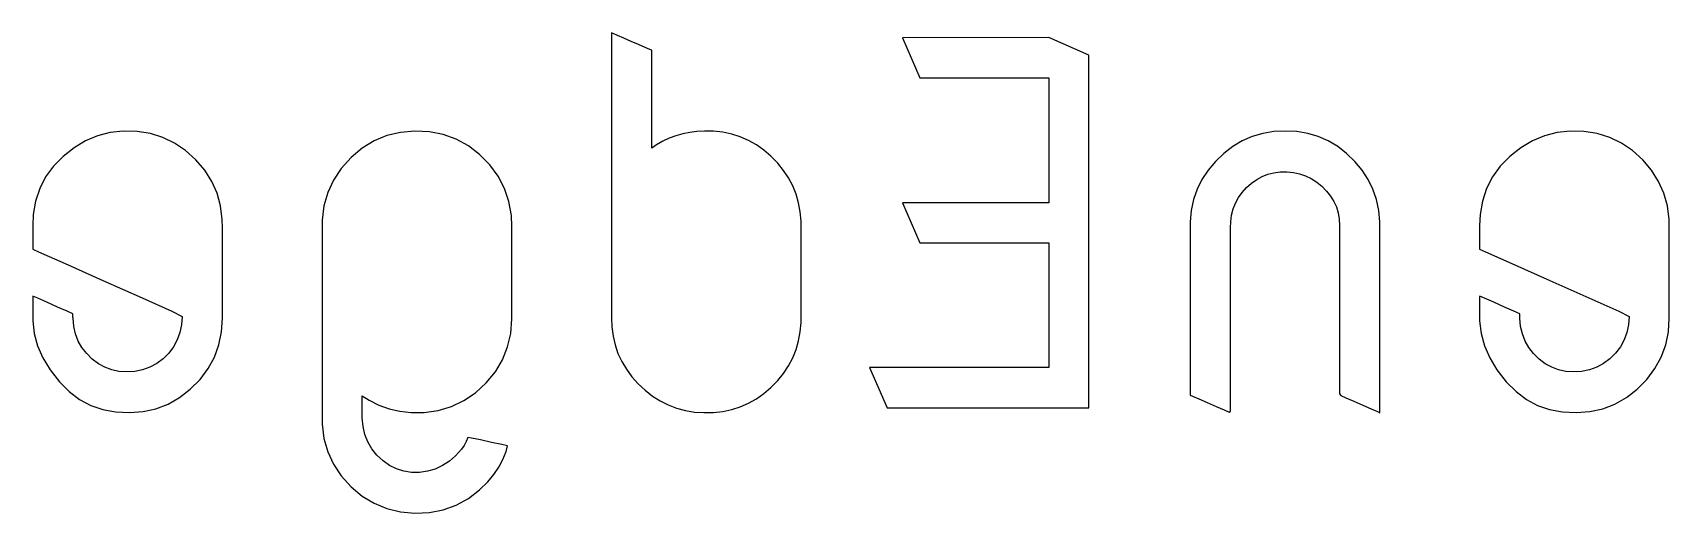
# Model space of a CAD drawing. Header units: metres. Extents: x 230 to 496, y 1559 to 1884.
# Drawn here: x 318.34 to 358.84, y 1701.83 to 1713.73 of the extents above; entities that cross this region are included whole.
import ezdxf

# ---------------------------------------------------------------- set-up
doc = ezdxf.new("R2010")
doc.units = ezdxf.units.M

msp = doc.modelspace()

# ---------------------------------------------------------------- linework, layer by layer
at = {"layer": 'GROUP1'}
for p, q in [((332.663, 1713.727, 0), (332.663, 1713.43, 0)), ((332.705, 1713.709, 0), (332.663, 1713.727, 0)), ((332.816, 1713.661, 0), (332.705, 1713.709, 0)), ((332.973, 1713.592, 0), (332.816, 1713.661, 0)), ((333.153, 1713.513, 0), (332.973, 1713.592, 0)), ((343.485, 1713.609, 0), (339.862, 1713.603, 0)), ((339.862, 1713.603, 0), (340.297, 1712.607, 0)), ((344.481, 1713.173, 0), (343.485, 1713.609, 0)), ((332.663, 1713.43, 0), (332.663, 1712.645, 0)), ((333.335, 1713.434, 0), (333.153, 1713.513, 0)), ((333.494, 1713.364, 0), (333.335, 1713.434, 0)), ((333.61, 1713.313, 0), (333.494, 1713.364, 0)), ((333.659, 1713.292, 0), (333.61, 1713.313, 0)), ((333.66, 1713.207, 0), (333.659, 1713.292, 0)), ((333.66, 1712.951, 0), (333.66, 1713.207, 0)), ((333.66, 1712.577, 0), (333.66, 1712.951, 0)), ((344.481, 1704.442, 0), (344.481, 1713.173, 0)), ((332.663, 1712.645, 0), (332.663, 1711.533, 0)), ((333.66, 1712.141, 0), (333.66, 1712.577, 0)), ((340.297, 1712.607, 0), (343.485, 1712.607, 0)), ((343.485, 1712.607, 0), (343.485, 1709.518, 0)), ((333.66, 1711.698, 0), (333.66, 1712.141, 0)), ((333.66, 1711.302, 0), (333.66, 1711.698, 0)), ((319.946, 1711.172, 0), (319.648, 1711.046, 0)), ((320.258, 1711.254, 0), (319.946, 1711.172, 0)), ((320.583, 1711.291, 0), (320.258, 1711.254, 0)), ((320.924, 1711.283, 0), (320.583, 1711.291, 0)), ((321.252, 1711.231, 0), (320.924, 1711.283, 0)), ((321.561, 1711.135, 0), (321.252, 1711.231, 0)), ((327.107, 1711.178, 0), (326.791, 1711.046, 0)), ((327.442, 1711.26, 0), (327.107, 1711.178, 0)), ((327.798, 1711.293, 0), (327.442, 1711.26, 0)), ((328.16, 1711.276, 0), (327.798, 1711.293, 0)), ((328.501, 1711.209, 0), (328.16, 1711.276, 0)), ((328.822, 1711.093, 0), (328.501, 1711.209, 0)), ((332.663, 1711.533, 0), (332.663, 1710.253, 0)), ((333.66, 1711.008, 0), (333.66, 1711.302, 0)), ((334.257, 1711.174, 0), (334.093, 1711.112, 0)), ((334.426, 1711.223, 0), (334.257, 1711.174, 0)), ((334.6, 1711.259, 0), (334.426, 1711.223, 0)), ((334.78, 1711.283, 0), (334.6, 1711.259, 0)), ((334.965, 1711.293, 0), (334.78, 1711.283, 0)), ((335.189, 1711.288, 0), (334.965, 1711.293, 0)), ((335.418, 1711.262, 0), (335.189, 1711.288, 0)), ((335.639, 1711.215, 0), (335.418, 1711.262, 0)), ((335.851, 1711.148, 0), (335.639, 1711.215, 0)), ((348.522, 1711.154, 0), (348.274, 1711.046, 0)), ((348.781, 1711.231, 0), (348.522, 1711.154, 0)), ((349.054, 1711.278, 0), (348.781, 1711.231, 0)), ((349.339, 1711.293, 0), (349.054, 1711.278, 0)), ((349.624, 1711.278, 0), (349.339, 1711.293, 0)), ((349.897, 1711.231, 0), (349.624, 1711.278, 0)), ((350.156, 1711.154, 0), (349.897, 1711.231, 0)), ((350.402, 1711.046, 0), (350.156, 1711.154, 0)), ((355.752, 1711.172, 0), (355.453, 1711.046, 0)), ((356.064, 1711.254, 0), (355.752, 1711.172, 0)), ((356.389, 1711.291, 0), (356.064, 1711.254, 0)), ((356.729, 1711.283, 0), (356.389, 1711.291, 0)), ((357.057, 1711.231, 0), (356.729, 1711.283, 0)), ((357.367, 1711.135, 0), (357.057, 1711.231, 0)), ((319.363, 1710.876, 0), (319.091, 1710.662, 0)), ((319.648, 1711.046, 0), (319.363, 1710.876, 0)), ((321.852, 1710.995, 0), (321.561, 1711.135, 0)), ((322.124, 1710.81, 0), (321.852, 1710.995, 0)), ((322.378, 1710.581, 0), (322.124, 1710.81, 0)), ((326.496, 1710.866, 0), (326.221, 1710.635, 0)), ((326.791, 1711.046, 0), (326.496, 1710.866, 0)), ((329.122, 1710.928, 0), (328.822, 1711.093, 0)), ((329.401, 1710.713, 0), (329.122, 1710.928, 0)), ((333.66, 1710.872, 0), (333.66, 1711.008, 0)), ((333.781, 1710.95, 0), (333.66, 1710.872, 0)), ((333.934, 1711.038, 0), (333.781, 1710.95, 0)), ((334.093, 1711.112, 0), (333.934, 1711.038, 0)), ((336.054, 1711.059, 0), (335.851, 1711.148, 0)), ((336.249, 1710.95, 0), (336.054, 1711.059, 0)), ((336.434, 1710.82, 0), (336.249, 1710.95, 0)), ((336.611, 1710.668, 0), (336.434, 1710.82, 0)), ((348.039, 1710.908, 0), (347.817, 1710.738, 0)), ((348.274, 1711.046, 0), (348.039, 1710.908, 0)), ((350.636, 1710.908, 0), (350.402, 1711.046, 0)), ((350.856, 1710.738, 0), (350.636, 1710.908, 0)), ((355.168, 1710.876, 0), (354.897, 1710.662, 0)), ((355.453, 1711.046, 0), (355.168, 1710.876, 0)), ((357.658, 1710.995, 0), (357.367, 1711.135, 0)), ((357.93, 1710.81, 0), (357.658, 1710.995, 0)), ((358.184, 1710.581, 0), (357.93, 1710.81, 0)), ((318.852, 1710.42, 0), (318.661, 1710.157, 0)), ((319.091, 1710.662, 0), (318.852, 1710.42, 0)), ((322.598, 1710.322, 0), (322.378, 1710.581, 0)), ((325.978, 1710.367, 0), (325.785, 1710.077, 0)), ((326.221, 1710.635, 0), (325.978, 1710.367, 0)), ((329.655, 1710.454, 0), (329.401, 1710.713, 0)), ((329.862, 1710.171, 0), (329.655, 1710.454, 0)), ((336.777, 1710.498, 0), (336.611, 1710.668, 0)), ((336.922, 1710.319, 0), (336.777, 1710.498, 0)), ((347.609, 1710.539, 0), (347.428, 1710.322, 0)), ((347.817, 1710.738, 0), (347.609, 1710.539, 0)), ((351.063, 1710.539, 0), (350.856, 1710.738, 0)), ((351.242, 1710.322, 0), (351.063, 1710.539, 0)), ((354.658, 1710.42, 0), (354.467, 1710.157, 0)), ((354.897, 1710.662, 0), (354.658, 1710.42, 0)), ((358.403, 1710.322, 0), (358.184, 1710.581, 0)), ((318.661, 1710.157, 0), (318.514, 1709.87, 0)), ((322.773, 1710.045, 0), (322.598, 1710.322, 0)), ((322.903, 1709.75, 0), (322.773, 1710.045, 0)), ((325.785, 1710.077, 0), (325.642, 1709.767, 0)), ((330.019, 1709.867, 0), (329.862, 1710.171, 0)), ((332.663, 1710.253, 0), (332.663, 1708.965, 0)), ((337.047, 1710.131, 0), (336.922, 1710.319, 0)), ((337.15, 1709.934, 0), (337.047, 1710.131, 0)), ((347.277, 1710.093, 0), (347.158, 1709.851, 0)), ((347.428, 1710.322, 0), (347.277, 1710.093, 0)), ((348.38, 1709.891, 0), (348.503, 1710, 0)), ((348.503, 1710, 0), (348.632, 1710.092, 0)), ((348.632, 1710.092, 0), (348.768, 1710.165, 0)), ((348.768, 1710.165, 0), (348.91, 1710.221, 0)), ((348.91, 1710.221, 0), (349.058, 1710.26, 0)), ((349.058, 1710.26, 0), (349.214, 1710.28, 0)), ((349.214, 1710.28, 0), (349.376, 1710.283, 0)), ((349.376, 1710.283, 0), (349.539, 1710.268, 0)), ((349.539, 1710.268, 0), (349.694, 1710.235, 0)), ((349.694, 1710.235, 0), (349.842, 1710.184, 0)), ((349.842, 1710.184, 0), (349.983, 1710.115, 0)), ((349.983, 1710.115, 0), (350.117, 1710.029, 0)), ((350.117, 1710.029, 0), (350.245, 1709.924, 0)), ((351.391, 1710.093, 0), (351.242, 1710.322, 0)), ((351.509, 1709.851, 0), (351.391, 1710.093, 0)), ((354.467, 1710.157, 0), (354.32, 1709.87, 0)), ((358.579, 1710.045, 0), (358.403, 1710.322, 0)), ((358.709, 1709.75, 0), (358.579, 1710.045, 0)), ((318.412, 1709.56, 0), (318.355, 1709.227, 0)), ((318.514, 1709.87, 0), (318.412, 1709.56, 0)), ((322.99, 1709.437, 0), (322.903, 1709.75, 0)), ((325.642, 1709.767, 0), (325.548, 1709.437, 0)), ((330.127, 1709.544, 0), (330.019, 1709.867, 0)), ((330.186, 1709.199, 0), (330.127, 1709.544, 0)), ((337.233, 1709.728, 0), (337.15, 1709.934, 0)), ((337.295, 1709.514, 0), (337.233, 1709.728, 0)), ((347.07, 1709.596, 0), (347.013, 1709.328, 0)), ((347.158, 1709.851, 0), (347.07, 1709.596, 0)), ((348.108, 1709.509, 0), (348.182, 1709.645, 0)), ((348.182, 1709.645, 0), (348.273, 1709.772, 0)), ((348.273, 1709.772, 0), (348.38, 1709.891, 0)), ((350.245, 1709.924, 0), (350.361, 1709.807, 0)), ((350.361, 1709.807, 0), (350.46, 1709.682, 0)), ((350.46, 1709.682, 0), (350.541, 1709.551, 0)), ((350.541, 1709.551, 0), (350.603, 1709.412, 0)), ((351.596, 1709.596, 0), (351.509, 1709.851, 0)), ((351.653, 1709.328, 0), (351.596, 1709.596, 0)), ((354.218, 1709.56, 0), (354.161, 1709.227, 0)), ((354.32, 1709.87, 0), (354.218, 1709.56, 0)), ((358.796, 1709.437, 0), (358.709, 1709.75, 0)), ((318.355, 1709.227, 0), (318.341, 1708.949, 0)), ((323.032, 1709.105, 0), (322.99, 1709.437, 0)), ((325.548, 1709.437, 0), (325.505, 1709.086, 0)), ((330.197, 1708.928, 0), (330.186, 1709.199, 0)), ((337.336, 1709.291, 0), (337.295, 1709.514, 0)), ((337.356, 1709.06, 0), (337.336, 1709.291, 0)), ((343.485, 1709.518, 0), (339.862, 1709.518, 0)), ((339.862, 1709.518, 0), (340.297, 1708.522, 0)), ((347.013, 1709.328, 0), (346.987, 1709.048, 0)), ((347.988, 1709.046, 0), (348.011, 1709.209, 0)), ((348.011, 1709.209, 0), (348.052, 1709.363, 0)), ((348.052, 1709.363, 0), (348.108, 1709.509, 0)), ((350.603, 1709.412, 0), (350.648, 1709.266, 0)), ((350.648, 1709.266, 0), (350.675, 1709.112, 0)), ((351.678, 1709.048, 0), (351.653, 1709.328, 0)), ((354.161, 1709.227, 0), (354.147, 1708.949, 0)), ((358.837, 1709.105, 0), (358.796, 1709.437, 0)), ((318.341, 1708.949, 0), (318.341, 1708.879, 0)), ((318.341, 1708.879, 0), (318.341, 1708.745, 0)), ((318.341, 1708.745, 0), (318.341, 1708.589, 0)), ((323.036, 1708.887, 0), (323.032, 1709.105, 0)), ((323.036, 1708.513, 0), (323.036, 1708.887, 0)), ((325.505, 1709.086, 0), (325.502, 1708.762, 0)), ((325.502, 1708.762, 0), (325.502, 1707.858, 0)), ((330.197, 1708.593, 0), (330.197, 1708.928, 0)), ((332.663, 1708.965, 0), (332.663, 1707.831, 0)), ((337.358, 1708.922, 0), (337.356, 1709.06, 0)), ((337.358, 1708.733, 0), (337.358, 1708.922, 0)), ((337.358, 1708.414, 0), (337.358, 1708.733, 0)), ((346.987, 1709.048, 0), (346.985, 1708.834, 0)), ((346.985, 1708.834, 0), (346.985, 1708.296, 0)), ((347.982, 1708.899, 0), (347.988, 1709.046, 0)), ((347.982, 1708.453, 0), (347.982, 1708.899, 0)), ((350.675, 1709.112, 0), (350.684, 1708.952, 0)), ((350.684, 1708.952, 0), (350.684, 1708.903, 0)), ((350.684, 1708.903, 0), (350.684, 1708.498, 0)), ((351.68, 1708.822, 0), (351.678, 1709.048, 0)), ((351.68, 1708.228, 0), (351.68, 1708.822, 0)), ((354.147, 1708.949, 0), (354.147, 1708.879, 0)), ((354.147, 1708.879, 0), (354.147, 1708.745, 0)), ((354.147, 1708.745, 0), (354.147, 1708.589, 0)), ((358.842, 1708.887, 0), (358.837, 1709.105, 0)), ((358.842, 1708.513, 0), (358.842, 1708.887, 0)), ((318.341, 1708.589, 0), (318.341, 1708.45, 0)), ((318.341, 1708.45, 0), (318.341, 1708.371, 0)), ((318.341, 1708.371, 0), (318.488, 1708.3, 0)), ((323.036, 1707.943, 0), (323.036, 1708.513, 0)), ((330.197, 1708.011, 0), (330.197, 1708.593, 0)), ((337.358, 1708.017, 0), (337.358, 1708.414, 0)), ((340.297, 1708.522, 0), (343.485, 1708.522, 0)), ((343.485, 1708.522, 0), (343.485, 1705.44, 0)), ((347.982, 1707.633, 0), (347.982, 1708.453, 0)), ((350.684, 1708.498, 0), (350.684, 1707.756, 0)), ((354.147, 1708.589, 0), (354.147, 1708.45, 0)), ((354.147, 1708.45, 0), (354.147, 1708.371, 0)), ((354.147, 1708.371, 0), (354.294, 1708.3, 0)), ((358.842, 1707.943, 0), (358.842, 1708.513, 0)), ((318.488, 1708.3, 0), (319.14, 1708.01, 0)), ((319.14, 1708.01, 0), (320.079, 1707.593, 0)), ((323.036, 1707.336, 0), (323.036, 1707.943, 0)), ((330.197, 1707.368, 0), (330.197, 1708.011, 0)), ((337.358, 1707.594, 0), (337.358, 1708.017, 0)), ((346.985, 1708.296, 0), (346.985, 1707.474, 0)), ((351.68, 1707.321, 0), (351.68, 1708.228, 0)), ((354.294, 1708.3, 0), (354.946, 1708.01, 0)), ((354.946, 1708.01, 0), (355.886, 1707.593, 0)), ((358.842, 1707.336, 0), (358.842, 1707.943, 0)), ((320.079, 1707.593, 0), (321.047, 1707.163, 0)), ((325.502, 1707.858, 0), (325.502, 1706.56, 0)), ((332.663, 1707.831, 0), (332.663, 1707.01, 0)), ((337.358, 1707.197, 0), (337.358, 1707.594, 0)), ((347.982, 1706.626, 0), (347.982, 1707.633, 0)), ((350.684, 1707.756, 0), (350.684, 1706.844, 0)), ((355.886, 1707.593, 0), (356.854, 1707.163, 0)), ((318.346, 1707.206, 0), (318.341, 1707.179, 0)), ((318.341, 1707.179, 0), (318.341, 1707.075, 0)), ((318.465, 1707.153, 0), (318.346, 1707.206, 0)), ((318.692, 1707.053, 0), (318.465, 1707.153, 0)), ((321.047, 1707.163, 0), (321.785, 1706.835, 0)), ((323.036, 1706.855, 0), (323.036, 1707.336, 0)), ((330.197, 1706.855, 0), (330.197, 1707.368, 0)), ((337.358, 1706.878, 0), (337.358, 1707.197, 0)), ((346.985, 1707.474, 0), (346.985, 1706.539, 0)), ((351.68, 1706.289, 0), (351.68, 1707.321, 0)), ((354.152, 1707.206, 0), (354.147, 1707.179, 0)), ((354.147, 1707.179, 0), (354.147, 1707.075, 0)), ((354.271, 1707.153, 0), (354.152, 1707.206, 0)), ((354.498, 1707.053, 0), (354.271, 1707.153, 0)), ((356.854, 1707.163, 0), (357.592, 1706.835, 0)), ((358.842, 1706.855, 0), (358.842, 1707.336, 0)), ((318.341, 1707.075, 0), (318.341, 1706.933, 0)), ((318.341, 1706.933, 0), (318.341, 1706.792, 0)), ((318.341, 1706.792, 0), (318.341, 1706.688, 0)), ((318.958, 1706.935, 0), (318.692, 1707.053, 0)), ((319.193, 1706.831, 0), (318.958, 1706.935, 0)), ((319.337, 1706.763, 0), (319.193, 1706.831, 0)), ((319.337, 1706.725, 0), (319.337, 1706.763, 0)), ((319.337, 1706.685, 0), (319.337, 1706.725, 0)), ((321.785, 1706.835, 0), (322.039, 1706.698, 0)), ((323.036, 1706.659, 0), (323.036, 1706.855, 0)), ((330.197, 1706.639, 0), (330.197, 1706.855, 0)), ((332.663, 1707.01, 0), (332.663, 1706.662, 0)), ((337.358, 1706.689, 0), (337.358, 1706.878, 0)), ((350.684, 1706.844, 0), (350.684, 1705.932, 0)), ((354.147, 1707.075, 0), (354.147, 1706.933, 0)), ((354.147, 1706.933, 0), (354.147, 1706.792, 0)), ((354.147, 1706.792, 0), (354.147, 1706.688, 0)), ((354.764, 1706.935, 0), (354.498, 1707.053, 0)), ((354.998, 1706.831, 0), (354.764, 1706.935, 0)), ((355.143, 1706.763, 0), (354.998, 1706.831, 0)), ((355.143, 1706.725, 0), (355.143, 1706.763, 0)), ((355.143, 1706.685, 0), (355.143, 1706.725, 0)), ((357.592, 1706.835, 0), (357.846, 1706.698, 0)), ((358.842, 1706.659, 0), (358.842, 1706.855, 0)), ((318.341, 1706.688, 0), (318.342, 1706.589, 0)), ((318.342, 1706.589, 0), (318.377, 1706.279, 0)), ((319.338, 1706.655, 0), (319.337, 1706.685, 0)), ((319.357, 1706.455, 0), (319.338, 1706.655, 0)), ((319.401, 1706.267, 0), (319.357, 1706.455, 0)), ((321.983, 1706.3, 0), (321.916, 1706.119, 0)), ((322.023, 1706.493, 0), (321.983, 1706.3, 0)), ((322.039, 1706.698, 0), (322.023, 1706.493, 0)), ((322.947, 1705.996, 0), (323.014, 1706.318, 0)), ((323.014, 1706.318, 0), (323.036, 1706.659, 0)), ((325.502, 1706.56, 0), (325.502, 1705.262, 0)), ((330.17, 1706.282, 0), (330.197, 1706.639, 0)), ((332.663, 1706.662, 0), (332.672, 1706.444, 0)), ((332.672, 1706.444, 0), (332.702, 1706.216, 0)), ((337.295, 1706.096, 0), (337.336, 1706.319, 0)), ((337.336, 1706.319, 0), (337.356, 1706.551, 0)), ((337.356, 1706.551, 0), (337.358, 1706.689, 0)), ((346.985, 1706.539, 0), (346.985, 1705.661, 0)), ((347.982, 1705.618, 0), (347.982, 1706.626, 0)), ((354.147, 1706.688, 0), (354.148, 1706.589, 0)), ((354.148, 1706.589, 0), (354.183, 1706.279, 0)), ((355.144, 1706.655, 0), (355.143, 1706.685, 0)), ((355.163, 1706.455, 0), (355.144, 1706.655, 0)), ((355.206, 1706.267, 0), (355.163, 1706.455, 0)), ((357.789, 1706.3, 0), (357.722, 1706.119, 0)), ((357.83, 1706.493, 0), (357.789, 1706.3, 0)), ((357.846, 1706.698, 0), (357.83, 1706.493, 0)), ((358.753, 1705.997, 0), (358.82, 1706.318, 0)), ((358.82, 1706.318, 0), (358.842, 1706.659, 0)), ((318.377, 1706.279, 0), (318.461, 1705.974, 0)), ((318.461, 1705.974, 0), (318.592, 1705.673, 0)), ((319.468, 1706.092, 0), (319.401, 1706.267, 0)), ((319.56, 1705.931, 0), (319.468, 1706.092, 0)), ((319.676, 1705.782, 0), (319.56, 1705.931, 0)), ((321.825, 1705.951, 0), (321.707, 1705.796, 0)), ((321.916, 1706.119, 0), (321.825, 1705.951, 0)), ((322.836, 1705.693, 0), (322.947, 1705.996, 0)), ((329.967, 1705.629, 0), (330.093, 1705.945, 0)), ((330.093, 1705.945, 0), (330.17, 1706.282, 0)), ((332.702, 1706.216, 0), (332.753, 1705.997, 0)), ((332.753, 1705.997, 0), (332.825, 1705.787, 0)), ((337.233, 1705.882, 0), (337.295, 1706.096, 0)), ((350.684, 1705.932, 0), (350.684, 1705.189, 0)), ((351.68, 1705.319, 0), (351.68, 1706.289, 0)), ((354.183, 1706.279, 0), (354.266, 1705.974, 0)), ((354.266, 1705.974, 0), (354.398, 1705.673, 0)), ((355.274, 1706.092, 0), (355.206, 1706.267, 0)), ((355.366, 1705.931, 0), (355.274, 1706.092, 0)), ((355.482, 1705.782, 0), (355.366, 1705.931, 0)), ((357.631, 1705.951, 0), (357.513, 1705.796, 0)), ((357.722, 1706.119, 0), (357.631, 1705.951, 0)), ((358.642, 1705.693, 0), (358.753, 1705.997, 0)), ((318.592, 1705.673, 0), (318.773, 1705.377, 0)), ((319.816, 1705.645, 0), (319.676, 1705.782, 0)), ((319.969, 1705.53, 0), (319.816, 1705.645, 0)), ((320.129, 1705.442, 0), (319.969, 1705.53, 0)), ((321.412, 1705.536, 0), (321.243, 1705.445, 0)), ((321.567, 1705.654, 0), (321.412, 1705.536, 0)), ((321.707, 1705.796, 0), (321.567, 1705.654, 0)), ((322.681, 1705.409, 0), (322.836, 1705.693, 0)), ((329.791, 1705.333, 0), (329.967, 1705.629, 0)), ((332.825, 1705.787, 0), (332.918, 1705.586, 0)), ((332.918, 1705.586, 0), (333.032, 1705.393, 0)), ((337.047, 1705.479, 0), (337.15, 1705.676, 0)), ((337.15, 1705.676, 0), (337.233, 1705.882, 0)), ((346.985, 1705.661, 0), (346.985, 1705.01, 0)), ((347.982, 1704.798, 0), (347.982, 1705.618, 0)), ((354.398, 1705.673, 0), (354.578, 1705.377, 0)), ((355.622, 1705.645, 0), (355.482, 1705.782, 0)), ((355.774, 1705.53, 0), (355.622, 1705.645, 0)), ((355.934, 1705.442, 0), (355.774, 1705.53, 0)), ((357.217, 1705.536, 0), (357.048, 1705.445, 0)), ((357.372, 1705.654, 0), (357.217, 1705.536, 0)), ((357.513, 1705.796, 0), (357.372, 1705.654, 0)), ((358.487, 1705.409, 0), (358.642, 1705.693, 0)), ((318.773, 1705.377, 0), (319.001, 1705.086, 0)), ((319.001, 1705.086, 0), (319.246, 1704.839, 0)), ((320.297, 1705.378, 0), (320.129, 1705.442, 0)), ((320.473, 1705.341, 0), (320.297, 1705.378, 0)), ((320.657, 1705.328, 0), (320.473, 1705.341, 0)), ((320.866, 1705.341, 0), (320.657, 1705.328, 0)), ((321.061, 1705.38, 0), (320.866, 1705.341, 0)), ((321.243, 1705.445, 0), (321.061, 1705.38, 0)), ((322.239, 1704.898, 0), (322.481, 1705.143, 0)), ((322.481, 1705.143, 0), (322.681, 1705.409, 0)), ((325.502, 1705.262, 0), (325.502, 1704.358, 0)), ((329.566, 1705.058, 0), (329.791, 1705.333, 0)), ((333.032, 1705.393, 0), (333.167, 1705.209, 0)), ((333.167, 1705.209, 0), (333.324, 1705.034, 0)), ((336.611, 1704.943, 0), (336.777, 1705.113, 0)), ((336.777, 1705.113, 0), (336.922, 1705.292, 0)), ((336.922, 1705.292, 0), (337.047, 1705.479, 0)), ((339.052, 1705.44, 0), (339.488, 1704.442, 0)), ((343.485, 1705.44, 0), (339.052, 1705.44, 0)), ((350.684, 1705.189, 0), (350.684, 1704.785, 0)), ((351.68, 1704.6, 0), (351.68, 1705.319, 0)), ((354.578, 1705.377, 0), (354.807, 1705.086, 0)), ((354.807, 1705.086, 0), (355.051, 1704.839, 0)), ((356.102, 1705.378, 0), (355.934, 1705.442, 0)), ((356.278, 1705.341, 0), (356.102, 1705.378, 0)), ((356.463, 1705.328, 0), (356.278, 1705.341, 0)), ((356.671, 1705.341, 0), (356.463, 1705.328, 0)), ((356.866, 1705.38, 0), (356.671, 1705.341, 0)), ((357.048, 1705.445, 0), (356.866, 1705.38, 0)), ((358.045, 1704.898, 0), (358.287, 1705.143, 0)), ((358.287, 1705.143, 0), (358.487, 1705.409, 0)), ((319.246, 1704.839, 0), (319.499, 1704.648, 0)), ((321.693, 1704.533, 0), (321.975, 1704.693, 0)), ((321.975, 1704.693, 0), (322.239, 1704.898, 0)), ((326.498, 1704.736, 0), (326.668, 1704.63, 0)), ((326.498, 1704.66, 0), (326.498, 1704.736, 0)), ((329.013, 1704.617, 0), (329.3, 1704.813, 0)), ((329.3, 1704.813, 0), (329.566, 1705.058, 0)), ((333.324, 1705.034, 0), (333.497, 1704.872, 0)), ((333.497, 1704.872, 0), (333.679, 1704.73, 0)), ((333.679, 1704.73, 0), (333.87, 1704.609, 0)), ((336.249, 1704.662, 0), (336.434, 1704.792, 0)), ((336.434, 1704.792, 0), (336.611, 1704.943, 0)), ((346.985, 1705.01, 0), (346.985, 1704.755, 0)), ((346.985, 1704.755, 0), (347.046, 1704.728, 0)), ((347.046, 1704.728, 0), (347.201, 1704.66, 0)), ((347.982, 1704.352, 0), (347.982, 1704.798, 0)), ((350.684, 1704.785, 0), (350.712, 1704.742, 0)), ((350.712, 1704.742, 0), (350.84, 1704.687, 0)), ((350.84, 1704.687, 0), (351.035, 1704.601, 0)), ((355.051, 1704.839, 0), (355.305, 1704.648, 0)), ((357.498, 1704.533, 0), (357.781, 1704.693, 0)), ((357.781, 1704.693, 0), (358.045, 1704.898, 0)), ((319.499, 1704.648, 0), (319.775, 1704.5, 0)), ((319.775, 1704.5, 0), (320.073, 1704.396, 0)), ((320.073, 1704.396, 0), (320.392, 1704.336, 0)), ((320.392, 1704.336, 0), (320.733, 1704.319, 0)), ((320.733, 1704.319, 0), (321.072, 1704.346, 0)), ((321.072, 1704.346, 0), (321.391, 1704.417, 0)), ((321.391, 1704.417, 0), (321.693, 1704.533, 0)), ((325.502, 1704.358, 0), (325.505, 1704.034, 0)), ((326.498, 1704.522, 0), (326.498, 1704.66, 0)), ((326.498, 1704.367, 0), (326.498, 1704.522, 0)), ((326.498, 1704.24, 0), (326.498, 1704.367, 0)), ((326.668, 1704.63, 0), (326.908, 1704.507, 0)), ((326.908, 1704.507, 0), (327.161, 1704.415, 0)), ((327.161, 1704.415, 0), (327.426, 1704.354, 0)), ((327.426, 1704.354, 0), (327.705, 1704.323, 0)), ((327.705, 1704.323, 0), (328.029, 1704.324, 0)), ((328.029, 1704.324, 0), (328.378, 1704.372, 0)), ((328.378, 1704.372, 0), (328.706, 1704.47, 0)), ((328.706, 1704.47, 0), (329.013, 1704.617, 0)), ((333.87, 1704.609, 0), (334.069, 1704.509, 0)), ((334.069, 1704.509, 0), (334.277, 1704.431, 0)), ((334.277, 1704.431, 0), (334.493, 1704.372, 0)), ((334.493, 1704.372, 0), (334.718, 1704.335, 0)), ((334.718, 1704.335, 0), (334.952, 1704.319, 0)), ((334.952, 1704.319, 0), (335.189, 1704.324, 0)), ((335.189, 1704.324, 0), (335.418, 1704.35, 0)), ((335.418, 1704.35, 0), (335.639, 1704.396, 0)), ((335.639, 1704.396, 0), (335.851, 1704.464, 0)), ((335.851, 1704.464, 0), (336.054, 1704.552, 0)), ((336.054, 1704.552, 0), (336.249, 1704.662, 0)), ((339.488, 1704.442, 0), (344.481, 1704.442, 0)), ((347.201, 1704.66, 0), (347.409, 1704.569, 0)), ((347.409, 1704.569, 0), (347.631, 1704.472, 0)), ((347.631, 1704.472, 0), (347.826, 1704.387, 0)), ((347.826, 1704.387, 0), (347.954, 1704.331, 0)), ((347.954, 1704.331, 0), (347.982, 1704.352, 0)), ((351.035, 1704.601, 0), (351.257, 1704.504, 0)), ((351.257, 1704.504, 0), (351.465, 1704.413, 0)), ((351.465, 1704.413, 0), (351.62, 1704.345, 0)), ((351.62, 1704.345, 0), (351.68, 1704.318, 0)), ((351.68, 1704.318, 0), (351.68, 1704.6, 0)), ((355.305, 1704.648, 0), (355.581, 1704.5, 0)), ((355.581, 1704.5, 0), (355.878, 1704.396, 0)), ((355.878, 1704.396, 0), (356.198, 1704.336, 0)), ((356.198, 1704.336, 0), (356.539, 1704.319, 0)), ((356.539, 1704.319, 0), (356.877, 1704.346, 0)), ((356.877, 1704.346, 0), (357.197, 1704.417, 0)), ((357.197, 1704.417, 0), (357.498, 1704.533, 0)), ((325.505, 1704.034, 0), (325.548, 1703.683, 0)), ((326.498, 1704.188, 0), (326.498, 1704.24, 0)), ((326.517, 1703.975, 0), (326.498, 1704.188, 0)), ((326.562, 1703.777, 0), (326.517, 1703.975, 0)), ((325.548, 1703.683, 0), (325.642, 1703.352, 0)), ((326.634, 1703.593, 0), (326.562, 1703.777, 0)), ((326.733, 1703.423, 0), (326.634, 1703.593, 0)), ((329.016, 1703.508, 0), (328.954, 1703.417, 0)), ((329.068, 1703.603, 0), (329.016, 1703.508, 0)), ((329.111, 1703.702, 0), (329.068, 1703.603, 0)), ((329.198, 1703.689, 0), (329.111, 1703.702, 0)), ((329.42, 1703.642, 0), (329.198, 1703.689, 0)), ((329.697, 1703.583, 0), (329.42, 1703.642, 0)), ((329.949, 1703.53, 0), (329.697, 1703.583, 0)), ((330.093, 1703.499, 0), (329.949, 1703.53, 0)), ((330.058, 1703.356, 0), (330.093, 1703.499, 0)), ((325.642, 1703.352, 0), (325.785, 1703.043, 0)), ((326.859, 1703.268, 0), (326.733, 1703.423, 0)), ((327.011, 1703.127, 0), (326.859, 1703.268, 0)), ((327.173, 1703.013, 0), (327.011, 1703.127, 0)), ((328.652, 1703.121, 0), (328.479, 1703.008, 0)), ((328.801, 1703.247, 0), (328.652, 1703.121, 0)), ((328.882, 1703.33, 0), (328.801, 1703.247, 0)), ((328.954, 1703.417, 0), (328.882, 1703.33, 0)), ((329.872, 1702.967, 0), (329.975, 1703.157, 0)), ((329.975, 1703.157, 0), (330.058, 1703.356, 0)), ((325.785, 1703.043, 0), (325.978, 1702.754, 0)), ((325.978, 1702.754, 0), (326.221, 1702.485, 0)), ((327.345, 1702.927, 0), (327.173, 1703.013, 0)), ((327.525, 1702.869, 0), (327.345, 1702.927, 0)), ((327.715, 1702.84, 0), (327.525, 1702.869, 0)), ((327.914, 1702.839, 0), (327.715, 1702.84, 0)), ((328.11, 1702.867, 0), (327.914, 1702.839, 0)), ((328.298, 1702.923, 0), (328.11, 1702.867, 0)), ((328.479, 1703.008, 0), (328.298, 1702.923, 0)), ((329.605, 1702.61, 0), (329.749, 1702.784, 0)), ((329.749, 1702.784, 0), (329.872, 1702.967, 0)), ((326.221, 1702.485, 0), (326.496, 1702.255, 0)), ((326.496, 1702.255, 0), (326.791, 1702.074, 0)), ((329.122, 1702.192, 0), (329.401, 1702.407, 0)), ((329.401, 1702.407, 0), (329.605, 1702.61, 0)), ((326.791, 1702.074, 0), (327.107, 1701.942, 0)), ((327.107, 1701.942, 0), (327.442, 1701.86, 0)), ((327.442, 1701.86, 0), (327.798, 1701.827, 0)), ((327.798, 1701.827, 0), (328.16, 1701.844, 0)), ((328.16, 1701.844, 0), (328.501, 1701.911, 0)), ((328.501, 1701.911, 0), (328.822, 1702.027, 0)), ((328.822, 1702.027, 0), (329.122, 1702.192, 0))]:
    msp.add_line(p, q, dxfattribs=at)

doc.saveas('drawing.dxf')
